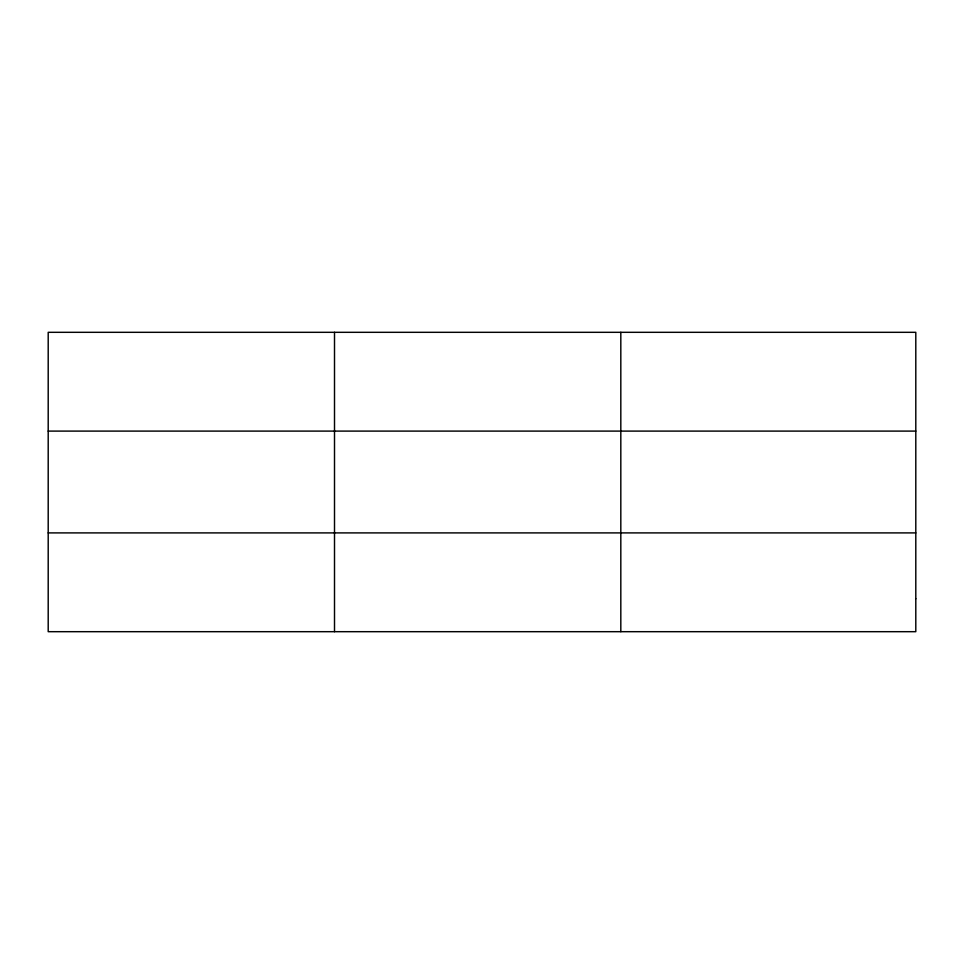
<?xml version="1.0" encoding="UTF-8"?>
<svg xmlns="http://www.w3.org/2000/svg" width="964" height="964" viewBox="0 0 964 964"><rect width="100%" height="100%" fill="white"/><g stroke="black" fill="none" stroke-linecap="round" stroke-linejoin="round"><path stroke-width="1.45" d="M334.508 631.685L334.508 332.315M620.816 631.685L620.816 332.315M48.2 431.101L915.8 431.101M48.2 532.899L915.8 532.899M915.8 598.752L915.8 631.685L48.2 631.685L48.2 332.315L915.8 332.315L915.8 598.752"/></g></svg>
